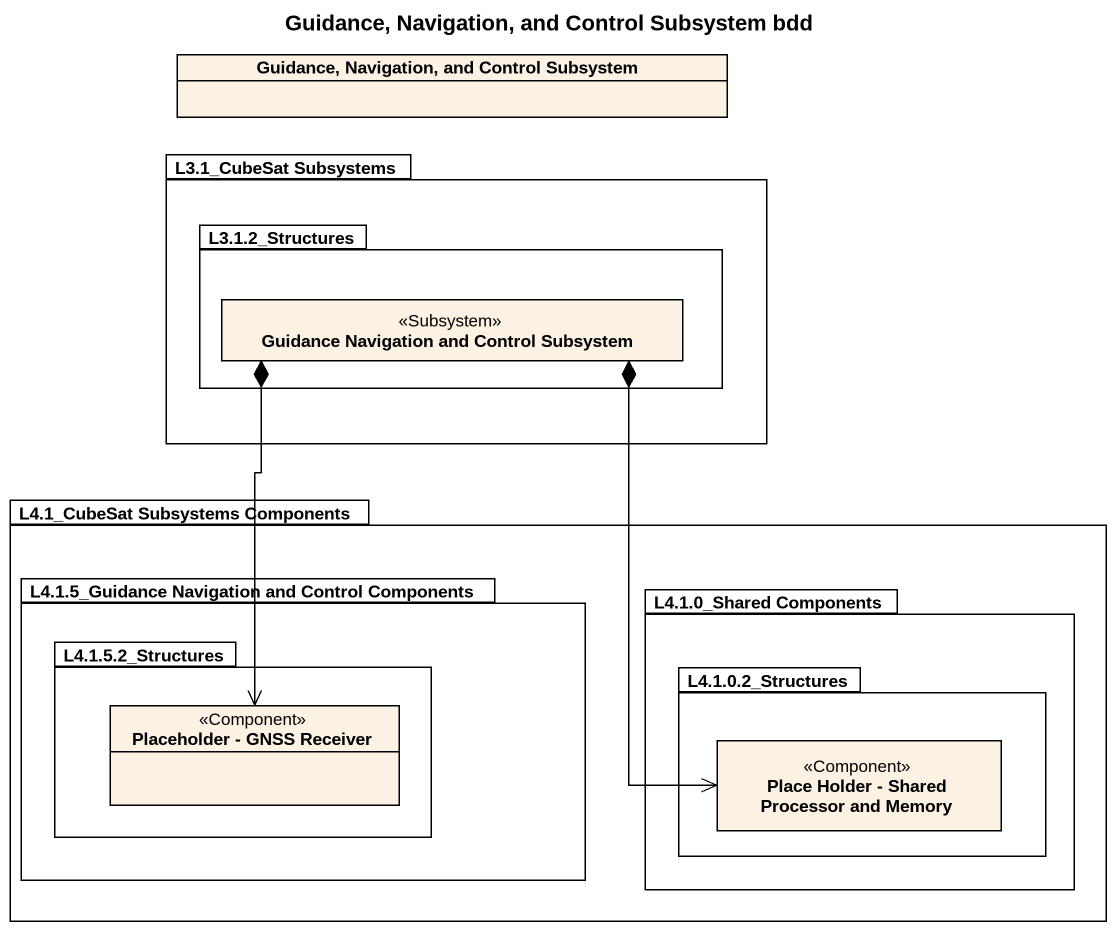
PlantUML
@startuml
title Guidance, Navigation, and Control Subsystem bdd
hide circle
hide empty members
class "Guidance, Navigation, and Control Subsystem" as Guidance_Navigation_and
package "L3.1_CubeSat Subsystems" as L3_1_CubeSat_Subsystems {
  package "L3.1.2_Structures" as L3_1_2_Structures {
    class "Guidance Navigation and Control Subsystem" as Guidance_Navigation_and_2 <<Subsystem>>
  }
}
package "L4.1_CubeSat Subsystems Components" as L4_1_CubeSat_Subsystems {
  package "L4.1.5_Guidance Navigation and Control Components" as L4_1_5_Guidance_Navigation {
    package "L4.1.5.2_Structures" as L4_1_5_2_Structures {
      class "Placeholder - GNSS Receiver" as Placeholder_GNSS_Receiver <<Component>>
    }
  }
  package "L4.1.0_Shared Components" as L4_1_0_Shared_Components {
    package "L4.1.0.2_Structures" as L4_1_0_2_Structures {
      class "Place Holder - Shared Processor and Memory" as Place_Holder_Shared <<Component>>
    }
  }
}
Guidance_Navigation_and_2 *--> Placeholder_GNSS_Receiver
Guidance_Navigation_and_2 *--> Place_Holder_Shared
@enduml
